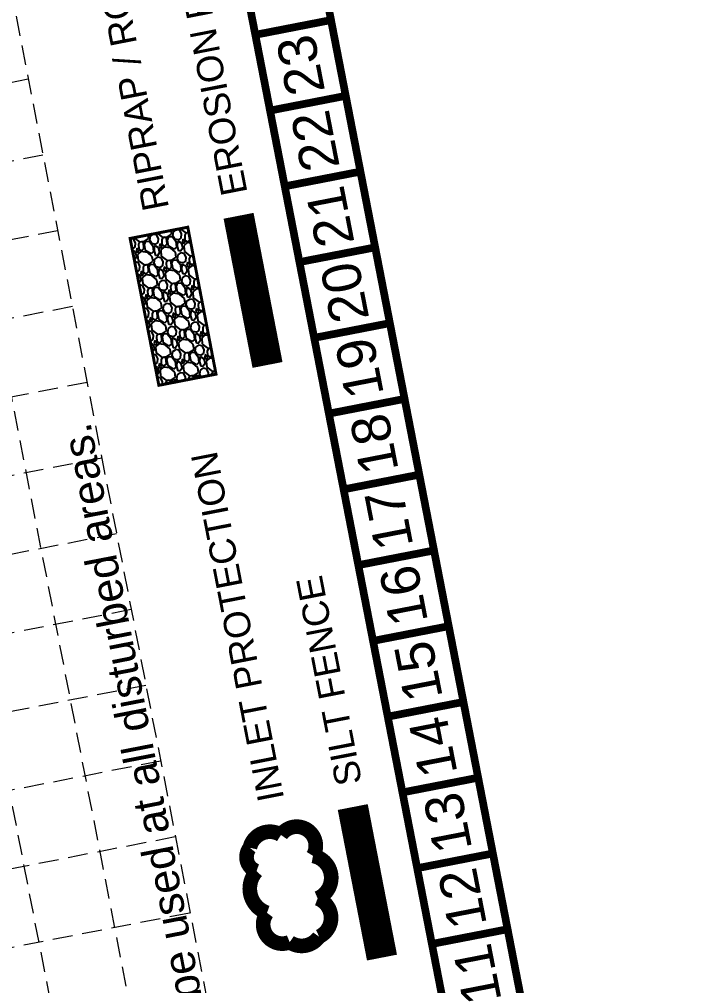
# Model space of a CAD drawing. Extents: x 1582 to 2207140, y 1442 to 531032.
# Drawn here: x 3041.5 to 3336.6, y 2078.8 to 2504.5 of the extents above; entities that cross this region are included whole.
import ezdxf
from ezdxf.enums import TextEntityAlignment as Align

# ---------------------------------------------------------------- set-up
doc = ezdxf.new("R2010")
doc.units = 0
doc.header["$LTSCALE"] = 100
doc.header["$MEASUREMENT"] = 0
doc.linetypes.add('ACAD_ISO02W100', pattern=[15, 12, -3])
doc.linetypes.add('HIDDEN', pattern=[0.375, 0.25, -0.125])
for name, color, linetype in [('BASE', 7, 'Continuous'), ('GRID', 254, 'HIDDEN'), ('LEGEND', 7, 'Continuous')]:
    doc.layers.add(name, color=color, linetype=linetype)
doc.styles.add("L200'", font='ARIAL.TTF', dxfattribs={"height": 0.001969})
doc.styles.get("Standard").update_dxf_attribs({"font": 'ARIAL.TTF'})

msp = doc.modelspace()

# ---------------------------------------------------------------- hatches: boundary and pattern name
at = {"layer": 'LEGEND', "linetype": 'ACAD_ISO02W100'}
h = msp.add_hatch(dxfattribs=at)
h.set_pattern_fill('GRAVEL', color=240, scale=10.360548, angle=100.9986, style=0)
h.set_pattern_definition([(329.01137, (3782.5084, 1724.34046), (107.3452703, -63.57224986), [1.39387, -137.99305]), (285.96827, (3783.7033, 1723.6228), (-33.8897431, 120.0663342), [2.39192, -236.79991]), (233.50897, (3784.36135, 1721.3232), (92.1064796, 123.4453239), [1.68657, -166.97092]), (8.27227, (3787.6748, 1717.85094), (-205.38152447, -29.36243717), [2.17818, -215.63987]), (33.83227, (3789.8303, 1718.16433), (-112.15972207, -74.57090254), [2.13588, -211.45229]), (98.27227, (3791.60453, 1719.3535), (29.36243717, -205.38152447), [2.17818, -215.63987]), (138.69277, (3791.29114, 1721.50902), (127.3985822, -112.44695644), [2.88053, -285.17252]), (173.25387, (3789.12734, 1723.41045), (-237.5817943, 27.70592592), [2.71952, -269.23253]), (222.42817, (3786.42665, 1723.7299), (-116.4000601, -107.05824947), [2.18556, -216.37044]), (276.23497, (3784.8134, 1722.2554), (-11.57279564, 113.84931845), [2.49515, -122.26237]), (323.39597, (3785.08442, 1719.775), (135.59221209, -100.30007627), [3.22677, -319.45066]), (239.81267, (3785.8196, 1727.9392), (-47.1850117, -83.051531), [1.10134, -109.03279]), (272.46777, (3785.26585, 1726.98726), (-5.35564305, 136.16644553), [2.09529, -207.43383]), (325.9986, (3785.356, 1724.894), (10.17025, 1.97663), [1.4652, -13.18682]), (304.19717, (3784.274, 1723.9448), (-30.223663, 46.8979549), [0.78904, -78.11454]), (32.79997, (3784.7175, 1723.2922), (-28.5341055, -16.1001406), [1.11586, -54.6774]), (131.96237, (3785.6554, 1723.8967), (-26.2704072, 26.5574455), [1.81236, -58.5995]), (262.56367, (3784.4436, 1725.2443), (6.216964, 22.317123), [1.31052, -31.45242]), (117.38807, (3785.8639, 1717.39344), (-50.27698527, 95.77258927), [1.83589, -181.75349]), (171.34477, (3785.0194, 1719.02355), (119.77923403, -18.9379744), [1.54021, -152.48041]), (34.19717, (3782.4096, 1724.849), (-46.8979549, -30.223663), [1.57807, -77.32551]), (84.60907, (3783.7148, 1725.7359), (-10.74433563, -107.63235274), [1.83589, -181.75349]), (80.44257, (3792.1695, 1718.619), (-10.4572851, -54.8044993), [1.77041, -86.75015]), (35.77367, (3792.4634, 1720.3648), (-101.9895835, -72.59410417), [1.4834, -146.85707]), (167.79997, (3792.56, 1726.9273), (-54.8044883, 10.4573435), [1.57807, -77.32551]), (118.35257, (3791.0176, 1727.2608), (66.37714415, -124.30668645), [1.73675, -171.93769]), (170.44257, (3793.5286, 1721.9439), (54.8044993, -10.4572851), [0.88521, -87.63536]), (202.30847, (3792.6786, 1726.317), (-38.7043597, -18.0767505), [0.52828, -52.30035]), (266.96237, (3792.19, 1726.1166), (4.240328, 32.4873684), [2.13588, -40.58175]), (287.00757, (3792.0767, 1723.9837), (-29.9365579, 99.72581542), [1.97938, -195.95861]), (44.68867, (3786.5708, 1724.0746), (-18.3638505, -14.123522), [1.49422, -35.86127]), (94.15577, (3787.63305, 1725.12537), (-13.26217248, 176.84743615), [2.60872, -258.26321]), (161.94397, (3787.444, 1727.7272), (79.0982462, -26.8445546), [1.06668, -105.60169]), (190.9986, (3786.43, 1728.058), (-8.19361, -12.14688), [0.62163, -9.73892]), (221.25497, (3791.8111, 1723.721), (63.28522095, 54.51735664), [1.43933, -142.494]), (149.01137, (3790.7291, 1722.77186), (-107.3452703, 63.57224986), [2.78773, -136.59918]), (100.9986, (3788.339, 1724.207), (-12.14688, 8.19361), [2.69374, -7.66681]), (66.30337, (3787.8253, 1726.85144), (-51.4254925, -115.5388316), [1.63815, -162.1765]), (355.05317, (3788.4837, 1728.3515), (42.6576126, -2.2637153), [1.50852, -73.91741]), (308.64457, (3789.98656, 1728.2214), (139.2585277, -173.46827407), [2.45612, -243.15661]), (276.42467, (3791.5204, 1726.30306), (15.52602573, -134.18981069), [2.598415, -257.24281])])
h.paths.add_polyline_path([(3128.24, 2348.16), (3115.78, 2412.91), (3090.35, 2407.96), (3103.03, 2343.26)])

# ---------------------------------------------------------------- linework, layer by layer
at = {"layer": 'BASE', "const_width": 3.4}
for points in [[(3334.61, 1703.14), (2919.46, 3839.17), (1584.44, 3579.7), (1999.59, 1443.67)], [(3294.75, 1730.03), (2892.57, 3799.31), (1624.31, 3552.81), (2026.48, 1483.53)]]:
    msp.add_lwpolyline(points, close=True, dxfattribs=at)
for points in [[(3178.93, 2504.15), (3145.55, 2497.66)], [(3185.42, 2470.77), (3152.04, 2464.29)], [(3191.9, 2437.4), (3158.53, 2430.91)], [(3198.39, 2404.02), (3165.01, 2397.54)], [(3204.88, 2370.65), (3171.5, 2364.16)], [(3211.36, 2337.27), (3177.99, 2330.78)], [(3217.85, 2303.9), (3184.47, 2297.41)], [(3224.34, 2270.52), (3190.96, 2264.03)], [(3230.82, 2237.14), (3197.45, 2230.66)], [(3237.31, 2203.77), (3203.93, 2197.28)], [(3243.8, 2170.39), (3210.42, 2163.91)], [(3250.28, 2137.02), (3216.91, 2130.53)], [(3256.77, 2103.64), (3223.39, 2097.16)]]:
    msp.add_lwpolyline(points, dxfattribs=at)
at = {"layer": 'GRID', "color": 252, "linetype": 'HIDDEN', "lineweight": 0, "ltscale": 0.35}
for p, q in [((3194.62, 1711.34), (2792.45, 3780.62)), ((3161.25, 1704.86), (2759.07, 3774.14)), ((3127.87, 1698.37), (2725.7, 3767.65)), ((1877.29, 2251.17), (3045.58, 2478.23)), ((1883.77, 2217.79), (3052.06, 2444.85)), ((1890.26, 2184.42), (3058.55, 2411.48)), ((1896.75, 2151.04), (3065.04, 2378.1)), ((1903.23, 2117.67), (3071.52, 2344.73)), ((1909.72, 2084.29), (3078.01, 2311.35)), ((1916.21, 2050.92), (3084.5, 2277.98)), ((1922.69, 2017.54), (3090.98, 2244.6)), ((1929.18, 1984.16), (3097.47, 2211.23)), ((1935.67, 1950.79), (3103.96, 2177.85)), ((1942.15, 1917.41), (3110.44, 2144.48)), ((1948.34, 1883.86), (3116.95, 2110.99))]:
    msp.add_line(p, q, dxfattribs=at)
at = {"layer": 'LEGEND', "color": 84, "const_width": 13.46}
msp.add_lwpolyline([(3150.94, 2352.23), (3138.17, 2417.93)], dxfattribs=at)
at = {"layer": 'LEGEND', "color": 240, "const_width": 1.3}
msp.add_lwpolyline([(3128.24, 2348.16), (3115.78, 2412.91), (3090.35, 2407.96), (3103.03, 2343.26)], close=True, dxfattribs=at)
at = {"layer": 'LEGEND', "color": 200, "const_width": 13.46}
msp.add_lwpolyline([(3201.4, 2091.15), (3188.51, 2157.47)], dxfattribs=at)
at = {"layer": 'LEGEND', "color": 170, "ltscale": 100, "const_width": 6.45}
msp.add_lwpolyline([(3150.72, 2110.87, 0.520567), (3150.72, 2110.87, 0.765195), (3160.71, 2097.95, 0.417879), (3173.69, 2100.39, 0.6649), (3173.01, 2117.23, 0.744833), (3170.97, 2135.98, 0.975642), (3156.86, 2145.17, 0.520567), (3143.12, 2139.53, 0.520567), (3146.11, 2129.22, 0.540264), (3150.72, 2110.87)], format="xyb", close=True, dxfattribs=at)

# ---------------------------------------------------------------- texts
at = {"layer": 'BASE'}
for s, p in [('23', (3165.49, 2484.22)), ('22', (3171.97, 2450.84)), ('21', (3178.46, 2417.47)), ('20', (3184.95, 2384.09)), ('19', (3191.43, 2350.72)), ('18', (3197.92, 2317.34)), ('17', (3204.41, 2283.96)), ('16', (3210.89, 2250.59)), ('15', (3217.38, 2217.21)), ('14', (3223.87, 2183.84)), ('13', (3230.35, 2150.46)), ('12', (3236.84, 2117.09)), ('11', (3243.33, 2083.71))]:
    msp.add_text(s, height=17, rotation=100.9986, dxfattribs=at).set_placement(p, align=Align.MIDDLE_CENTER)
at = {"layer": 'BASE', "color": 7, "style": "L200'"}
msp.add_text('Stabilization practices are expected to be used at all disturbed areas.', height=13.7885, rotation=100.9986, dxfattribs=at).set_placement((3184.9, 1750.5))
at = {"layer": 'LEGEND', "style": "L200'"}
for s, height, p in [('EROSION BLANKET / SILT FENCE', 11.5937, (3142.15, 2428.13)), ('RIPRAP / ROCK DAM', 11.5937, (3107.54, 2421.45)), ('INLET PROTECTION', 11.5937, (3158.31, 2161.18)), ('SILT FENCE', 11.594, (3192.65, 2168.22))]:
    msp.add_text(s, height=height, rotation=100.9986, dxfattribs=at).set_placement(p)

doc.saveas('drawing.dxf')
